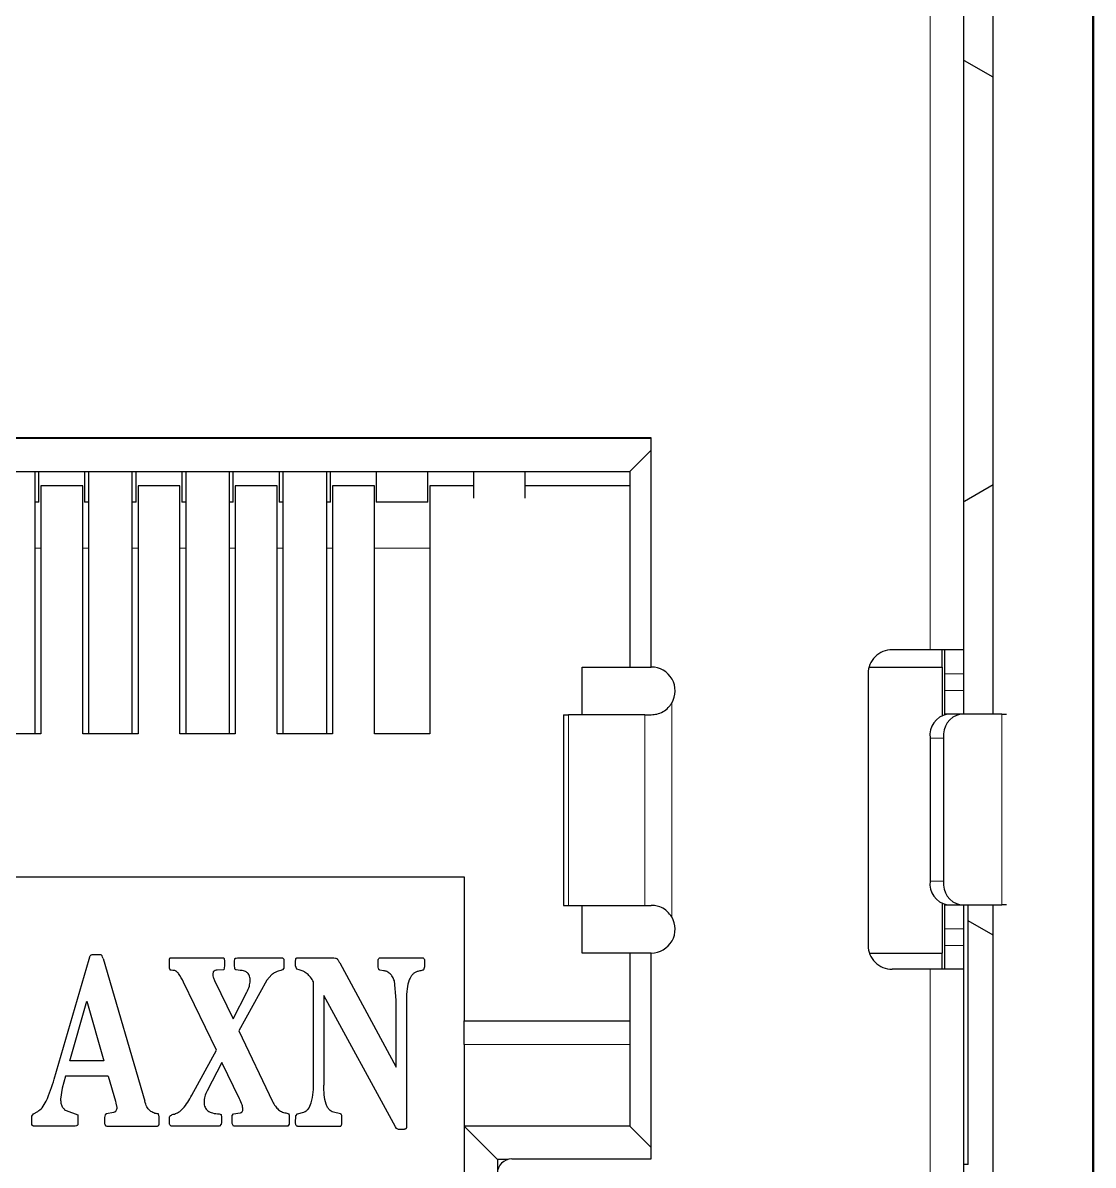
# Model space of a CAD drawing. Extents: x -260425 to 1294666, y -169889 to -2349.
# Drawn here: x 1001782.2 to 1001894.5, y -26584.3 to -26464.5 of the extents above; entities that cross this region are included whole.
import ezdxf

# ---------------------------------------------------------------- set-up
doc = ezdxf.new("R2010")
doc.units = 0
doc.header["$LTSCALE"] = 100
doc.layers.add('case', color=7, linetype='Continuous')
doc.layers.add('marking', color=7, linetype='Continuous')

# ---------------------------------------------------------------- blocks, each defined once
blk = doc.blocks.new('АТС')
at = {"layer": 'case', "lineweight": 25}
for points in [[(3427, -68.46), (3427, -68.46), (3427, 37.04), (3427, 37.04)], [(3423.9, 30.29), (3423.9, 30.29), (3423.9, -61.71), (3423.9, -61.71)], [(3424, 0.09), (3424, 0.09), (3423.9, 0.03), (3423.9, 0.03)], [(3427, -1.65), (3427, -1.65), (3424, 0.09), (3424, 0.09)], [(3391.15, -39.46), (3391.15, -39.46), (3285.35, -39.46), (3285.35, -39.46)], [(3286.6, -39.51), (3286.6, -39.51), (3391.15, -39.51), (3391.15, -39.51)], [(3391.15, -63.51), (3391.15, -63.51), (3391.15, -39.46), (3391.15, -39.46)], [(3391.15, -40.76), (3391.15, -40.76), (3388.9, -43.01), (3388.9, -43.01)], [(3290.1, -43.01), (3290.1, -43.01), (3388.9, -43.01), (3388.9, -43.01)], [(3326.5, -70.51), (3326.5, -70.51), (3326.5, -43.01), (3326.5, -43.01)], [(3326.9, -46.21), (3326.9, -46.21), (3326.9, -43.01), (3326.9, -43.01)], [(3331.7, -43.01), (3331.7, -43.01), (3331.7, -46.21), (3331.7, -46.21)], [(3332.1, -43.01), (3332.1, -43.01), (3332.1, -70.51), (3332.1, -70.51)], [(3336.7, -70.51), (3336.7, -70.51), (3336.7, -43.01), (3336.7, -43.01)], [(3337.1, -46.21), (3337.1, -46.21), (3337.1, -43.01), (3337.1, -43.01)], [(3341.9, -43.01), (3341.9, -43.01), (3341.9, -46.21), (3341.9, -46.21)], [(3342.3, -43.01), (3342.3, -43.01), (3342.3, -70.51), (3342.3, -70.51)], [(3346.9, -70.51), (3346.9, -70.51), (3346.9, -43.01), (3346.9, -43.01)], [(3347.3, -46.21), (3347.3, -46.21), (3347.3, -43.01), (3347.3, -43.01)], [(3352.1, -43.01), (3352.1, -43.01), (3352.1, -46.21), (3352.1, -46.21)], [(3352.5, -43.01), (3352.5, -43.01), (3352.5, -70.51), (3352.5, -70.51)], [(3357.1, -70.51), (3357.1, -70.51), (3357.1, -43.01), (3357.1, -43.01)], [(3357.5, -46.21), (3357.5, -46.21), (3357.5, -43.01), (3357.5, -43.01)], [(3362.3, -43.01), (3362.3, -43.01), (3362.3, -46.21), (3362.3, -46.21)], [(3367.7, -46.21), (3367.7, -46.21), (3367.7, -43.01), (3367.7, -43.01)], [(3372.5, -43.01), (3372.5, -43.01), (3372.5, -45.8), (3372.5, -45.8)], [(3377.9, -45.8), (3377.9, -45.8), (3377.9, -43.01), (3377.9, -43.01)], [(3388.9, -43.01), (3388.9, -43.01), (3388.9, -63.51), (3388.9, -63.51)], [(3327.1, -44.51), (3327.1, -44.51), (3327.1, -70.51), (3327.1, -70.51)], [(3331.5, -44.51), (3331.5, -44.51), (3327.1, -44.51), (3327.1, -44.51)], [(3331.5, -70.51), (3331.5, -70.51), (3331.5, -44.51), (3331.5, -44.51)], [(3337.3, -44.51), (3337.3, -44.51), (3337.3, -70.51), (3337.3, -70.51)], [(3341.7, -44.51), (3341.7, -44.51), (3337.3, -44.51), (3337.3, -44.51)], [(3341.7, -70.51), (3341.7, -70.51), (3341.7, -44.51), (3341.7, -44.51)], [(3347.5, -44.51), (3347.5, -44.51), (3347.5, -70.51), (3347.5, -70.51)], [(3351.9, -44.51), (3351.9, -44.51), (3347.5, -44.51), (3347.5, -44.51)], [(3351.9, -70.51), (3351.9, -70.51), (3351.9, -44.51), (3351.9, -44.51)], [(3357.7, -44.51), (3357.7, -44.51), (3357.7, -70.51), (3357.7, -70.51)], [(3362.1, -44.51), (3362.1, -44.51), (3357.7, -44.51), (3357.7, -44.51)], [(3362.1, -70.51), (3362.1, -70.51), (3362.1, -44.51), (3362.1, -44.51)], [(3367.9, -44.51), (3367.9, -44.51), (3367.9, -70.51), (3367.9, -70.51)], [(3372.3, -44.51), (3372.3, -44.51), (3367.9, -44.51), (3367.9, -44.51)], [(3372.5, -44.51), (3372.5, -44.51), (3372.3, -44.51), (3372.3, -44.51)], [(3388.9, -44.51), (3388.9, -44.51), (3377.9, -44.51), (3377.9, -44.51)], [(3424, -46.1), (3424, -46.1), (3427, -44.37), (3427, -44.37)], [(3326.9, -46.21), (3326.9, -46.21), (3326.5, -46.21), (3326.5, -46.21)], [(3332.1, -46.21), (3332.1, -46.21), (3331.7, -46.21), (3331.7, -46.21)], [(3337.1, -46.21), (3337.1, -46.21), (3336.7, -46.21), (3336.7, -46.21)], [(3342.3, -46.21), (3342.3, -46.21), (3341.9, -46.21), (3341.9, -46.21)], [(3347.3, -46.21), (3347.3, -46.21), (3346.9, -46.21), (3346.9, -46.21)], [(3352.5, -46.21), (3352.5, -46.21), (3352.1, -46.21), (3352.1, -46.21)], [(3357.5, -46.21), (3357.5, -46.21), (3357.1, -46.21), (3357.1, -46.21)], [(3367.7, -46.21), (3367.7, -46.21), (3362.3, -46.21), (3362.3, -46.21)], [(3423.9, -46.04), (3423.9, -46.04), (3424, -46.1), (3424, -46.1)], [(3420.4, -61.71), (3420.4, -61.71), (3416.4, -61.71), (3416.4, -61.71)], [(3423.9, -61.71), (3423.9, -61.71), (3420.4, -61.71), (3420.4, -61.71)], [(3421.65, -63.51), (3421.65, -63.51), (3421.65, -61.71), (3421.65, -61.71)], [(3421.9, -61.71), (3421.9, -61.71), (3421.9, -64.21), (3421.9, -64.21)], [(3423.9, -61.71), (3423.9, -61.71), (3423.9, -64.21), (3423.9, -64.21)], [(3383.9, -68.51), (3383.9, -68.51), (3383.9, -63.51), (3383.9, -63.51)], [(3383.9, -63.51), (3383.9, -63.51), (3388.9, -63.51), (3388.9, -63.51)], [(3388.9, -63.51), (3388.9, -63.51), (3391.15, -63.51), (3391.15, -63.51)], [(3414, -63.51), (3414, -63.51), (3421.65, -63.51), (3421.65, -63.51)], [(3421.65, -63.51), (3421.65, -63.51), (3421.65, -68.57), (3421.65, -68.57)], [(3413.9, -64.21), (3413.9, -64.21), (3413.9, -92.71), (3413.9, -92.71)], [(3421.9, -64.21), (3421.9, -64.21), (3421.9, -65.96), (3421.9, -65.96)], [(3423.9, -64.21), (3423.9, -64.21), (3423.9, -65.96), (3423.9, -65.96)], [(3421.9, -65.96), (3421.9, -65.96), (3421.9, -68.46), (3421.9, -68.46)], [(3423.9, -65.96), (3423.9, -65.96), (3423.9, -68.46), (3423.9, -68.46)], [(3381.94, -68.51), (3381.94, -68.51), (3381.94, -88.51), (3381.94, -88.51)], [(3381.94, -68.51), (3381.94, -68.51), (3382.46, -68.51), (3382.46, -68.51)], [(3382.46, -68.51), (3382.46, -68.51), (3382.47, -68.51), (3382.47, -68.51)], [(3390.46, -68.51), (3390.46, -68.51), (3382.47, -68.51), (3382.47, -68.51)], [(3390.46, -68.51), (3390.46, -68.51), (3391.15, -68.51), (3391.15, -68.51)], [(3422.17, -68.46), (3421.01, -68.69), (3420.24, -69.79), (3420.4, -70.96)], [(3423.58, -68.46), (3422.42, -68.69), (3421.65, -69.79), (3421.81, -70.96)], [(3422.17, -68.46), (3422.17, -68.46), (3421.9, -68.46), (3421.9, -68.46)], [(3421.9, -68.46), (3421.9, -68.46), (3421.9, -68.49), (3421.9, -68.49)], [(3423.58, -68.46), (3423.58, -68.46), (3422.17, -68.46), (3422.17, -68.46)], [(3427.91, -68.46), (3427.91, -68.46), (3423.58, -68.46), (3423.58, -68.46)], [(3427.91, -68.46), (3427.91, -68.46), (3428.4, -68.46), (3428.4, -68.46)], [(3327.1, -70.51), (3327.1, -70.51), (3321.3, -70.51), (3321.3, -70.51)], [(3337.3, -70.51), (3337.3, -70.51), (3331.5, -70.51), (3331.5, -70.51)], [(3347.5, -70.51), (3347.5, -70.51), (3341.7, -70.51), (3341.7, -70.51)], [(3357.7, -70.51), (3357.7, -70.51), (3351.9, -70.51), (3351.9, -70.51)], [(3367.9, -70.51), (3367.9, -70.51), (3362.1, -70.51), (3362.1, -70.51)], [(3420.4, -70.96), (3420.4, -70.96), (3420.4, -85.96), (3420.4, -85.96)], [(3421.81, -70.96), (3421.81, -70.96), (3421.81, -85.96), (3421.81, -85.96)], [(3307.5, -85.51), (3307.5, -85.51), (3371.5, -85.51), (3371.5, -85.51)], [(3371.5, -85.51), (3371.5, -85.51), (3371.5, -100.61), (3371.5, -100.61)], [(3420.4, -85.96), (3420.24, -87.13), (3421.01, -88.22), (3422.17, -88.46)], [(3421.81, -85.96), (3421.65, -87.13), (3422.42, -88.22), (3423.58, -88.46)], [(3381.94, -88.51), (3381.94, -88.51), (3382.47, -88.51), (3382.47, -88.51)], [(3382.47, -88.51), (3382.47, -88.51), (3390.46, -88.51), (3390.46, -88.51)], [(3383.9, -93.51), (3383.9, -93.51), (3383.9, -88.51), (3383.9, -88.51)], [(3390.46, -88.51), (3390.46, -88.51), (3391.15, -88.51), (3391.15, -88.51)], [(3421.65, -88.35), (3421.65, -88.35), (3421.65, -93.51), (3421.65, -93.51)], [(3421.9, -88.43), (3421.9, -88.43), (3421.9, -88.46), (3421.9, -88.46)], [(3421.9, -88.46), (3421.9, -88.46), (3422.17, -88.46), (3422.17, -88.46)], [(3421.9, -88.46), (3421.9, -88.46), (3421.9, -90.96), (3421.9, -90.96)], [(3422.17, -88.46), (3422.17, -88.46), (3423.58, -88.46), (3423.58, -88.46)], [(3423.58, -88.46), (3423.58, -88.46), (3427.91, -88.46), (3427.91, -88.46)], [(3423.9, -88.46), (3423.9, -88.46), (3423.9, -90.96), (3423.9, -90.96)], [(3424.4, -115.71), (3424.4, -115.71), (3424.4, -88.46), (3424.4, -88.46)], [(3427, -145.01), (3427, -145.01), (3427, -88.46), (3427, -88.46)], [(3428.4, -88.46), (3428.4, -88.46), (3427.91, -88.46), (3427.91, -88.46)], [(3421.9, -90.96), (3421.9, -90.96), (3421.9, -92.71), (3421.9, -92.71)], [(3423.9, -90.96), (3423.9, -90.96), (3423.9, -92.71), (3423.9, -92.71)], [(3427, -91.65), (3427, -91.65), (3424.4, -90.14), (3424.4, -90.14)], [(3421.9, -92.71), (3421.9, -92.71), (3421.9, -95.21), (3421.9, -95.21)], [(3423.9, -92.71), (3423.9, -92.71), (3423.9, -95.21), (3423.9, -95.21)], [(3328.52, -106.73), (3328.52, -106.73), (3332.17, -94.15), (3332.17, -94.15)], [(3332.17, -94.15), (3332.17, -94.15), (3332.24, -93.91), (3332.24, -93.91)], [(3332.53, -93.67), (3332.53, -93.67), (3333.27, -93.68), (3333.27, -93.68)], [(3333.27, -93.68), (3333.27, -93.68), (3333.42, -93.68), (3333.42, -93.68)], [(3333.63, -94.08), (3333.63, -94.08), (3338.01, -109.06), (3338.01, -109.06)], [(3340.59, -95.11), (3340.59, -95.11), (3340.59, -94.39), (3340.59, -94.39)], [(3340.72, -94.01), (3340.72, -94.01), (3346.05, -94.01), (3346.05, -94.01)], [(3346.33, -94.07), (3346.33, -94.07), (3346.39, -94.39), (3346.39, -94.39)], [(3346.39, -94.39), (3346.39, -94.39), (3346.39, -94.87), (3346.39, -94.87)], [(3347.44, -94.4), (3347.44, -94.4), (3347.45, -94.12), (3347.45, -94.12)], [(3347.44, -94.88), (3347.44, -94.88), (3347.44, -94.4), (3347.44, -94.4)], [(3347.89, -94.01), (3347.89, -94.01), (3352.47, -94.01), (3352.47, -94.01)], [(3352.47, -94.01), (3352.47, -94.01), (3352.6, -94.15), (3352.6, -94.15)], [(3352.6, -94.15), (3352.6, -94.15), (3352.61, -94.39), (3352.61, -94.39)], [(3352.61, -94.39), (3352.61, -94.39), (3352.61, -95.11), (3352.61, -95.11)], [(3353.83, -94.86), (3353.83, -94.86), (3353.83, -94.36), (3353.83, -94.36)], [(3354.01, -94.01), (3354.01, -94.01), (3357.69, -94.01), (3357.69, -94.01)], [(3358.46, -94.55), (3358.46, -94.55), (3364.38, -105.47), (3364.38, -105.47)], [(3362.49, -94.84), (3362.49, -94.84), (3362.49, -94.34), (3362.49, -94.34)], [(3362.74, -94.01), (3362.74, -94.01), (3367.11, -94.01), (3367.11, -94.01)], [(3367.35, -94.34), (3367.35, -94.34), (3367.35, -94.97), (3367.35, -94.97)], [(3388.9, -93.51), (3388.9, -93.51), (3383.9, -93.51), (3383.9, -93.51)], [(3388.9, -93.51), (3388.9, -93.51), (3388.9, -111.66), (3388.9, -111.66)], [(3391.15, -93.51), (3391.15, -93.51), (3388.9, -93.51), (3388.9, -93.51)], [(3391.15, -115.11), (3391.15, -115.11), (3391.15, -93.51), (3391.15, -93.51)], [(3414.03, -93.51), (3414.03, -93.51), (3421.65, -93.51), (3421.65, -93.51)], [(3421.65, -95.21), (3421.65, -95.21), (3421.65, -93.51), (3421.65, -93.51)], [(3340.66, -95.29), (3340.66, -95.29), (3340.59, -95.11), (3340.59, -95.11)], [(3346.29, -95.29), (3346.29, -95.29), (3345.59, -95.3), (3345.59, -95.3)], [(3346.39, -94.87), (3346.39, -94.87), (3346.29, -95.29), (3346.29, -95.29)], [(3348.01, -95.33), (3348.01, -95.33), (3347.59, -95.29), (3347.59, -95.29)], [(3351.34, -95.78), (3351.34, -95.78), (3350.81, -96.36), (3350.81, -96.36)], [(3352.61, -95.11), (3352.61, -95.11), (3352.45, -95.29), (3352.45, -95.29)], [(3353.95, -95.22), (3353.95, -95.22), (3353.83, -94.86), (3353.83, -94.86)], [(3354.2, -95.29), (3354.2, -95.29), (3353.95, -95.22), (3353.95, -95.22)], [(3363.06, -95.37), (3363.06, -95.37), (3362.66, -95.3), (3362.66, -95.3)], [(3367.35, -94.97), (3367.35, -94.97), (3367.24, -95.29), (3367.24, -95.29)], [(3420.4, -95.21), (3420.4, -95.21), (3416.4, -95.21), (3416.4, -95.21)], [(3423.9, -95.21), (3423.9, -95.21), (3420.4, -95.21), (3420.4, -95.21)], [(3423.9, -95.21), (3423.9, -95.21), (3423.9, -140.21), (3423.9, -140.21)], [(3345.53, -103.7), (3345.53, -103.7), (3342.08, -96.56), (3342.08, -96.56)], [(3345.34, -96.38), (3345.34, -96.38), (3347.28, -100.42), (3347.28, -100.42)], [(3350.81, -96.36), (3350.81, -96.36), (3347.89, -101.69), (3347.89, -101.69)], [(3355.72, -106.93), (3355.72, -106.93), (3355.72, -96.55), (3355.72, -96.55)], [(3364.38, -98.47), (3364.38, -98.47), (3364.2, -96.44), (3364.2, -96.44)], [(3347.28, -100.42), (3347.28, -100.42), (3348.71, -97.63), (3348.71, -97.63)], [(3364.31, -111.73), (3364.31, -111.73), (3356.8, -97.98), (3356.8, -97.98)], [(3356.8, -97.98), (3356.8, -97.98), (3356.8, -107.36), (3356.8, -107.36)], [(3330.15, -104.83), (3330.15, -104.83), (3331.93, -98.57), (3331.93, -98.57)], [(3331.93, -98.57), (3331.93, -98.57), (3333.7, -104.83), (3333.7, -104.83)], [(3364.38, -105.47), (3364.38, -105.47), (3364.38, -98.47), (3364.38, -98.47)], [(3365.46, -98.48), (3365.46, -98.48), (3365.46, -111.73), (3365.46, -111.73)], [(3371.5, -100.61), (3371.5, -100.61), (3388.9, -100.61), (3388.9, -100.61)], [(3347.89, -101.69), (3347.89, -101.69), (3351.42, -109.09), (3351.42, -109.09)], [(3342.96, -108.43), (3342.96, -108.43), (3345.53, -103.7), (3345.53, -103.7)], [(3371.5, -103.11), (3371.5, -103.11), (3371.5, -111.66), (3371.5, -111.66)], [(3333.7, -104.83), (3333.7, -104.83), (3330.15, -104.83), (3330.15, -104.83)], [(3346.11, -104.99), (3346.11, -104.99), (3344.55, -107.95), (3344.55, -107.95)], [(3347.94, -108.79), (3347.94, -108.79), (3346.11, -104.99), (3346.11, -104.99)], [(3329.7, -106.44), (3329.7, -106.44), (3329.36, -107.7), (3329.36, -107.7)], [(3334.17, -106.44), (3334.17, -106.44), (3329.7, -106.44), (3329.7, -106.44)], [(3334.17, -106.44), (3334.17, -106.44), (3334.94, -109.06), (3334.94, -109.06)], [(3329.36, -107.7), (3329.36, -107.7), (3329.17, -108.85), (3329.17, -108.85)], [(3326.34, -110.39), (3326.34, -110.39), (3326.79, -110.14), (3326.79, -110.14)], [(3329.75, -110.03), (3329.75, -110.03), (3330.97, -110.5), (3330.97, -110.5)], [(3334.94, -109.06), (3334.94, -109.06), (3334.99, -109.27), (3334.99, -109.27)], [(3334.99, -109.27), (3334.99, -109.27), (3335.07, -109.72), (3335.07, -109.72)], [(3354.02, -110.39), (3354.02, -110.39), (3354.7, -110.2), (3354.7, -110.2)], [(3358.54, -110.39), (3358.54, -110.39), (3357.8, -110.21), (3357.8, -110.21)], [(3326.16, -110.63), (3326.16, -110.63), (3326.34, -110.39), (3326.34, -110.39)], [(3326.16, -111.58), (3326.16, -111.58), (3326.16, -110.63), (3326.16, -110.63)], [(3330.97, -110.5), (3330.97, -110.5), (3330.98, -110.71), (3330.98, -110.71)], [(3330.98, -110.71), (3330.98, -110.71), (3330.98, -111.53), (3330.98, -111.53)], [(3333.8, -110.77), (3333.8, -110.77), (3333.79, -111.31), (3333.79, -111.31)], [(3333.87, -110.47), (3333.87, -110.47), (3333.8, -110.77), (3333.8, -110.77)], [(3334.01, -110.39), (3334.01, -110.39), (3333.87, -110.47), (3333.87, -110.47)], [(3334.72, -110.24), (3334.72, -110.24), (3334.01, -110.39), (3334.01, -110.39)], [(3339.53, -110.69), (3339.53, -110.69), (3339.45, -110.39), (3339.45, -110.39)], [(3339.53, -111.35), (3339.53, -111.35), (3339.53, -110.69), (3339.53, -110.69)], [(3340.59, -111.26), (3340.59, -111.26), (3340.59, -110.86), (3340.59, -110.86)], [(3345.82, -110.39), (3345.82, -110.39), (3346.03, -110.46), (3346.03, -110.46)], [(3346.03, -110.46), (3346.03, -110.46), (3346.05, -110.77), (3346.05, -110.77)], [(3346.05, -111.3), (3346.05, -111.3), (3346.04, -111.48), (3346.04, -111.48)], [(3346.05, -110.77), (3346.05, -110.77), (3346.05, -111.3), (3346.05, -111.3)], [(3347.17, -110.54), (3347.17, -110.54), (3347.31, -110.39), (3347.31, -110.39)], [(3347.17, -111.41), (3347.17, -111.41), (3347.17, -110.54), (3347.17, -110.54)], [(3347.33, -111.67), (3347.33, -111.67), (3347.17, -111.41), (3347.17, -111.41)], [(3347.31, -110.39), (3347.31, -110.39), (3348, -110.28), (3348, -110.28)], [(3352.93, -110.32), (3352.93, -110.32), (3353.11, -110.39), (3353.11, -110.39)], [(3353.17, -110.76), (3353.17, -110.76), (3353.17, -111.46), (3353.17, -111.46)], [(3353.83, -111.32), (3353.83, -111.32), (3353.84, -110.59), (3353.84, -110.59)], [(3353.84, -110.59), (3353.84, -110.59), (3354.02, -110.39), (3354.02, -110.39)], [(3358.69, -111.31), (3358.69, -111.31), (3358.69, -110.72), (3358.69, -110.72)], [(3326.33, -111.66), (3326.33, -111.66), (3326.16, -111.58), (3326.16, -111.58)], [(3326.52, -111.67), (3326.52, -111.67), (3326.33, -111.66), (3326.33, -111.66)], [(3330.57, -111.67), (3330.57, -111.67), (3326.52, -111.67), (3326.52, -111.67)], [(3334.1, -111.67), (3334.1, -111.67), (3339.27, -111.67), (3339.27, -111.67)], [(3345.86, -111.67), (3345.86, -111.67), (3340.8, -111.67), (3340.8, -111.67)], [(3346.04, -111.48), (3346.04, -111.48), (3345.86, -111.67), (3345.86, -111.67)], [(3353.02, -111.67), (3353.02, -111.67), (3347.33, -111.67), (3347.33, -111.67)], [(3353.17, -111.46), (3353.17, -111.46), (3353.02, -111.67), (3353.02, -111.67)], [(3354.04, -111.67), (3354.04, -111.67), (3358.49, -111.67), (3358.49, -111.67)], [(3364.43, -111.91), (3364.43, -111.91), (3364.31, -111.73), (3364.31, -111.73)], [(3364.64, -112.01), (3364.64, -112.01), (3364.43, -111.91), (3364.43, -111.91)], [(3365.21, -112.01), (3365.21, -112.01), (3364.64, -112.01), (3364.64, -112.01)], [(3375, -115.16), (3375, -115.16), (3371.5, -111.66), (3371.5, -111.66)], [(3388.9, -111.66), (3388.9, -111.66), (3371.5, -111.66), (3371.5, -111.66)], [(3371.5, -111.66), (3371.5, -111.66), (3371.5, -129.01), (3371.5, -129.01)], [(3391.15, -113.91), (3391.15, -113.91), (3388.9, -111.66), (3388.9, -111.66)], [(3375, -115.16), (3375, -115.16), (3375, -116.61), (3375, -116.61)], [(3376.12, -115.16), (3376.12, -115.16), (3375, -115.16), (3375, -115.16)], [(3376.5, -115.11), (3376.5, -115.11), (3391.15, -115.11), (3391.15, -115.11)], [(3424.4, -115.71), (3424.4, -115.71), (3423.9, -115.71), (3423.9, -115.71)]]:
    blk.add_open_spline(points, degree=3, dxfattribs=at)
at = {"layer": 'case', "lineweight": 18}
for points in [[(3420.4, 30.29), (3420.4, 30.29), (3420.4, -61.71), (3420.4, -61.71)], [(3327.1, -51.03), (3327.1, -51.03), (3326.5, -51.03), (3326.5, -51.03)], [(3332.1, -51.03), (3332.1, -51.03), (3331.5, -51.03), (3331.5, -51.03)], [(3337.3, -51.03), (3337.3, -51.03), (3336.7, -51.03), (3336.7, -51.03)], [(3342.3, -51.03), (3342.3, -51.03), (3341.7, -51.03), (3341.7, -51.03)], [(3347.5, -51.03), (3347.5, -51.03), (3346.9, -51.03), (3346.9, -51.03)], [(3352.5, -51.03), (3352.5, -51.03), (3351.9, -51.03), (3351.9, -51.03)], [(3357.7, -51.03), (3357.7, -51.03), (3357.1, -51.03), (3357.1, -51.03)], [(3367.9, -51.03), (3367.9, -51.03), (3362.1, -51.03), (3362.1, -51.03)], [(3421.9, -64.21), (3421.9, -64.21), (3423.9, -64.21), (3423.9, -64.21)], [(3423.9, -65.96), (3423.9, -65.96), (3421.9, -65.96), (3421.9, -65.96)], [(3393.3, -89.73), (3393.3, -89.73), (3393.3, -67.29), (3393.3, -67.29)], [(3382.47, -68.51), (3382.47, -68.51), (3382.47, -88.51), (3382.47, -88.51)], [(3390.46, -88.51), (3390.46, -88.51), (3390.46, -68.51), (3390.46, -68.51)], [(3427.91, -88.46), (3427.91, -88.46), (3427.91, -68.46), (3427.91, -68.46)], [(3420.4, -70.96), (3420.4, -70.96), (3421.81, -70.96), (3421.81, -70.96)], [(3421.81, -85.96), (3421.81, -85.96), (3420.4, -85.96), (3420.4, -85.96)], [(3423.9, -90.96), (3423.9, -90.96), (3421.9, -90.96), (3421.9, -90.96)], [(3423.9, -92.71), (3423.9, -92.71), (3421.9, -92.71), (3421.9, -92.71)], [(3420.4, -95.21), (3420.4, -95.21), (3420.4, -140.21), (3420.4, -140.21)], [(3388.9, -103.11), (3388.9, -103.11), (3371.5, -103.11), (3371.5, -103.11)]]:
    blk.add_open_spline(points, degree=3, dxfattribs=at)
at = {"layer": 'case', "lineweight": 25}
for points, knots in [([(3416.4, -61.71), (3415.74, -61.71), (3415.1, -61.97), (3414.63, -62.44), (3414.63, -62.44), (3414.16, -62.91), (3413.9, -63.54), (3413.9, -64.21)], [0, 0, 0, 0, 0.333333, 0.333333, 0.333333, 0.333333, 1, 1, 1, 1]), ([(3393.3, -67.29), (3393.76, -66.51), (3393.77, -65.55), (3393.32, -64.77), (3393.32, -64.77), (3392.88, -63.99), (3392.05, -63.51), (3391.15, -63.51)], [0, 0, 0, 0, 0.333333, 0.333333, 0.333333, 0.333333, 1, 1, 1, 1]), ([(3391.15, -68.51), (3391.34, -68.5), (3391.53, -68.49), (3391.74, -68.44), (3391.74, -68.44), (3391.94, -68.39), (3392.17, -68.3), (3392.38, -68.18), (3392.38, -68.18), (3392.58, -68.07), (3392.77, -67.93), (3392.93, -67.77), (3392.93, -67.77), (3393.06, -67.62), (3393.18, -67.45), (3393.3, -67.29)], [0, 0, 0, 0, 0.2, 0.2, 0.2, 0.2, 0.4, 0.4, 0.4, 0.4, 0.6, 0.6, 0.6, 0.6, 1, 1, 1, 1]), ([(3393.3, -89.73), (3393.15, -89.52), (3393, -89.32), (3392.82, -89.15), (3392.82, -89.15), (3392.64, -88.98), (3392.42, -88.84), (3392.2, -88.74), (3392.2, -88.74), (3392, -88.65), (3391.79, -88.58), (3391.61, -88.55), (3391.61, -88.55), (3391.45, -88.52), (3391.3, -88.51), (3391.15, -88.51)], [0, 0, 0, 0, 0.2, 0.2, 0.2, 0.2, 0.4, 0.4, 0.4, 0.4, 0.6, 0.6, 0.6, 0.6, 1, 1, 1, 1]), ([(3391.15, -93.51), (3392.05, -93.51), (3392.88, -93.02), (3393.32, -92.24), (3393.32, -92.24), (3393.77, -91.46), (3393.76, -90.5), (3393.3, -89.73)], [0, 0, 0, 0, 0.333333, 0.333333, 0.333333, 0.333333, 1, 1, 1, 1]), ([(3413.9, -92.71), (3413.9, -93.37), (3414.16, -94.01), (3414.63, -94.47), (3414.63, -94.47), (3415.1, -94.94), (3415.74, -95.21), (3416.4, -95.21)], [0, 0, 0, 0, 0.333333, 0.333333, 0.333333, 0.333333, 1, 1, 1, 1]), ([(3332.24, -93.91), (3332.25, -93.88), (3332.26, -93.84), (3332.28, -93.81), (3332.28, -93.81), (3332.3, -93.78), (3332.32, -93.75), (3332.35, -93.73), (3332.35, -93.73), (3332.37, -93.71), (3332.4, -93.7), (3332.43, -93.69), (3332.43, -93.69), (3332.46, -93.68), (3332.5, -93.67), (3332.53, -93.67)], [0, 0, 0, 0, 0.2, 0.2, 0.2, 0.2, 0.4, 0.4, 0.4, 0.4, 0.6, 0.6, 0.6, 0.6, 1, 1, 1, 1]), ([(3333.63, -94.08), (3333.6, -93.99), (3333.57, -93.9), (3333.53, -93.81), (3333.53, -93.81), (3333.51, -93.78), (3333.5, -93.75), (3333.48, -93.73), (3333.48, -93.73), (3333.46, -93.71), (3333.44, -93.7), (3333.42, -93.68)], [0, 0, 0, 0, 0.25, 0.25, 0.25, 0.25, 0.5, 0.5, 0.5, 0.5, 1, 1, 1, 1]), ([(3340.59, -94.39), (3340.59, -94.29), (3340.59, -94.2), (3340.62, -94.11), (3340.62, -94.11), (3340.62, -94.09), (3340.63, -94.08), (3340.64, -94.06), (3340.64, -94.06), (3340.64, -94.05), (3340.65, -94.04), (3340.66, -94.03), (3340.66, -94.03), (3340.67, -94.03), (3340.68, -94.02), (3340.69, -94.01), (3340.69, -94.01), (3340.69, -94.01), (3340.7, -94.01), (3340.7, -94.01), (3340.7, -94.01), (3340.71, -94.01), (3340.71, -94.01), (3340.72, -94.01)], [0, 0, 0, 0, 0.142857, 0.142857, 0.142857, 0.142857, 0.285714, 0.285714, 0.285714, 0.285714, 0.428571, 0.428571, 0.428571, 0.428571, 0.571429, 0.571429, 0.571429, 0.571429, 0.714286, 0.714286, 0.714286, 0.714286, 1, 1, 1, 1]), ([(3346.05, -94.01), (3346.11, -94.01), (3346.17, -94.01), (3346.23, -94.03), (3346.23, -94.03), (3346.25, -94.03), (3346.27, -94.03), (3346.29, -94.04), (3346.29, -94.04), (3346.3, -94.05), (3346.31, -94.06), (3346.33, -94.07)], [0, 0, 0, 0, 0.25, 0.25, 0.25, 0.25, 0.5, 0.5, 0.5, 0.5, 1, 1, 1, 1]), ([(3347.45, -94.12), (3347.46, -94.11), (3347.46, -94.1), (3347.47, -94.09), (3347.47, -94.09), (3347.47, -94.08), (3347.48, -94.08), (3347.49, -94.07), (3347.49, -94.07), (3347.52, -94.05), (3347.55, -94.04), (3347.58, -94.04), (3347.58, -94.04), (3347.68, -94.01), (3347.78, -94.01), (3347.89, -94.01)], [0, 0, 0, 0, 0.2, 0.2, 0.2, 0.2, 0.4, 0.4, 0.4, 0.4, 0.6, 0.6, 0.6, 0.6, 1, 1, 1, 1]), ([(3353.83, -94.36), (3353.83, -94.31), (3353.83, -94.26), (3353.84, -94.21), (3353.84, -94.21), (3353.84, -94.17), (3353.86, -94.13), (3353.87, -94.1), (3353.87, -94.1), (3353.88, -94.08), (3353.89, -94.07), (3353.9, -94.06), (3353.9, -94.06), (3353.91, -94.05), (3353.92, -94.04), (3353.93, -94.03), (3353.93, -94.03), (3353.94, -94.02), (3353.95, -94.02), (3353.97, -94.01), (3353.97, -94.01), (3353.98, -94.01), (3354, -94.01), (3354.01, -94.01)], [0, 0, 0, 0, 0.142857, 0.142857, 0.142857, 0.142857, 0.285714, 0.285714, 0.285714, 0.285714, 0.428571, 0.428571, 0.428571, 0.428571, 0.571429, 0.571429, 0.571429, 0.571429, 0.714286, 0.714286, 0.714286, 0.714286, 1, 1, 1, 1]), ([(3357.69, -94.01), (3357.8, -94.01), (3357.91, -94.02), (3358.01, -94.04), (3358.01, -94.04), (3358.05, -94.05), (3358.09, -94.06), (3358.12, -94.08), (3358.12, -94.08), (3358.15, -94.09), (3358.18, -94.11), (3358.2, -94.13)], [0, 0, 0, 0, 0.25, 0.25, 0.25, 0.25, 0.5, 0.5, 0.5, 0.5, 1, 1, 1, 1]), ([(3358.2, -94.13), (3358.22, -94.14), (3358.23, -94.16), (3358.24, -94.18), (3358.24, -94.18), (3358.26, -94.2), (3358.28, -94.23), (3358.29, -94.26), (3358.29, -94.26), (3358.35, -94.36), (3358.4, -94.45), (3358.46, -94.55)], [0, 0, 0, 0, 0.25, 0.25, 0.25, 0.25, 0.5, 0.5, 0.5, 0.5, 1, 1, 1, 1]), ([(3362.49, -94.34), (3362.49, -94.3), (3362.49, -94.25), (3362.5, -94.2), (3362.5, -94.2), (3362.51, -94.16), (3362.53, -94.13), (3362.55, -94.1), (3362.55, -94.1), (3362.56, -94.08), (3362.57, -94.07), (3362.59, -94.06), (3362.59, -94.06), (3362.6, -94.05), (3362.61, -94.04), (3362.63, -94.03), (3362.63, -94.03), (3362.65, -94.02), (3362.66, -94.02), (3362.68, -94.01), (3362.68, -94.01), (3362.7, -94.01), (3362.72, -94.01), (3362.74, -94.01)], [0, 0, 0, 0, 0.142857, 0.142857, 0.142857, 0.142857, 0.285714, 0.285714, 0.285714, 0.285714, 0.428571, 0.428571, 0.428571, 0.428571, 0.571429, 0.571429, 0.571429, 0.571429, 0.714286, 0.714286, 0.714286, 0.714286, 1, 1, 1, 1]), ([(3367.11, -94.01), (3367.13, -94.01), (3367.15, -94.01), (3367.16, -94.01), (3367.16, -94.01), (3367.18, -94.02), (3367.2, -94.02), (3367.21, -94.03), (3367.21, -94.03), (3367.23, -94.04), (3367.24, -94.05), (3367.26, -94.06), (3367.26, -94.06), (3367.27, -94.07), (3367.28, -94.08), (3367.29, -94.1), (3367.29, -94.1), (3367.31, -94.13), (3367.33, -94.16), (3367.34, -94.2), (3367.34, -94.2), (3367.35, -94.25), (3367.35, -94.3), (3367.35, -94.34)], [0, 0, 0, 0, 0.142857, 0.142857, 0.142857, 0.142857, 0.285714, 0.285714, 0.285714, 0.285714, 0.428571, 0.428571, 0.428571, 0.428571, 0.571429, 0.571429, 0.571429, 0.571429, 0.714286, 0.714286, 0.714286, 0.714286, 1, 1, 1, 1]), ([(3341.12, -95.35), (3341.01, -95.34), (3340.9, -95.33), (3340.79, -95.32), (3340.79, -95.32), (3340.76, -95.32), (3340.73, -95.32), (3340.7, -95.31), (3340.7, -95.31), (3340.69, -95.31), (3340.69, -95.3), (3340.68, -95.3), (3340.68, -95.3), (3340.67, -95.3), (3340.67, -95.3), (3340.67, -95.3), (3340.67, -95.3), (3340.67, -95.3), (3340.67, -95.29), (3340.66, -95.29)], [0, 0, 0, 0, 0.166667, 0.166667, 0.166667, 0.166667, 0.333333, 0.333333, 0.333333, 0.333333, 0.5, 0.5, 0.5, 0.5, 0.666667, 0.666667, 0.666667, 0.666667, 1, 1, 1, 1]), ([(3342.08, -96.56), (3341.92, -96.25), (3341.76, -95.94), (3341.55, -95.66), (3341.55, -95.66), (3341.48, -95.58), (3341.41, -95.5), (3341.32, -95.43), (3341.32, -95.43), (3341.29, -95.41), (3341.25, -95.39), (3341.22, -95.37), (3341.22, -95.37), (3341.18, -95.36), (3341.15, -95.35), (3341.12, -95.35)], [0, 0, 0, 0, 0.2, 0.2, 0.2, 0.2, 0.4, 0.4, 0.4, 0.4, 0.6, 0.6, 0.6, 0.6, 1, 1, 1, 1]), ([(3345.59, -95.3), (3345.53, -95.31), (3345.46, -95.32), (3345.4, -95.34), (3345.4, -95.34), (3345.37, -95.35), (3345.34, -95.36), (3345.32, -95.38), (3345.32, -95.38), (3345.3, -95.39), (3345.27, -95.41), (3345.26, -95.43), (3345.26, -95.43), (3345.24, -95.45), (3345.22, -95.47), (3345.2, -95.5), (3345.2, -95.5), (3345.19, -95.52), (3345.18, -95.55), (3345.17, -95.58), (3345.17, -95.58), (3345.15, -95.64), (3345.15, -95.71), (3345.14, -95.78)], [0, 0, 0, 0, 0.142857, 0.142857, 0.142857, 0.142857, 0.285714, 0.285714, 0.285714, 0.285714, 0.428571, 0.428571, 0.428571, 0.428571, 0.571429, 0.571429, 0.571429, 0.571429, 0.714286, 0.714286, 0.714286, 0.714286, 1, 1, 1, 1]), ([(3345.14, -95.78), (3345.15, -95.87), (3345.16, -95.96), (3345.19, -96.04), (3345.19, -96.04), (3345.22, -96.16), (3345.28, -96.27), (3345.34, -96.38)], [0, 0, 0, 0, 0.333333, 0.333333, 0.333333, 0.333333, 1, 1, 1, 1]), ([(3347.59, -95.29), (3347.57, -95.29), (3347.56, -95.29), (3347.55, -95.28), (3347.55, -95.28), (3347.54, -95.27), (3347.53, -95.26), (3347.52, -95.25), (3347.52, -95.25), (3347.5, -95.23), (3347.48, -95.2), (3347.47, -95.17), (3347.47, -95.17), (3347.44, -95.08), (3347.44, -94.98), (3347.44, -94.88)], [0, 0, 0, 0, 0.2, 0.2, 0.2, 0.2, 0.4, 0.4, 0.4, 0.4, 0.6, 0.6, 0.6, 0.6, 1, 1, 1, 1]), ([(3349.07, -96.42), (3349.06, -96.26), (3349.05, -96.1), (3349.01, -95.95), (3349.01, -95.95), (3348.98, -95.88), (3348.96, -95.82), (3348.92, -95.76), (3348.92, -95.76), (3348.89, -95.7), (3348.85, -95.65), (3348.8, -95.6), (3348.8, -95.6), (3348.76, -95.56), (3348.71, -95.52), (3348.65, -95.48), (3348.65, -95.48), (3348.6, -95.45), (3348.53, -95.42), (3348.47, -95.4), (3348.47, -95.4), (3348.32, -95.35), (3348.16, -95.34), (3348.01, -95.33)], [0, 0, 0, 0, 0.142857, 0.142857, 0.142857, 0.142857, 0.285714, 0.285714, 0.285714, 0.285714, 0.428571, 0.428571, 0.428571, 0.428571, 0.571429, 0.571429, 0.571429, 0.571429, 0.714286, 0.714286, 0.714286, 0.714286, 1, 1, 1, 1]), ([(3351.99, -95.42), (3351.89, -95.46), (3351.78, -95.49), (3351.69, -95.54), (3351.69, -95.54), (3351.56, -95.61), (3351.45, -95.7), (3351.34, -95.78)], [0, 0, 0, 0, 0.333333, 0.333333, 0.333333, 0.333333, 1, 1, 1, 1]), ([(3352.45, -95.29), (3352.39, -95.31), (3352.34, -95.33), (3352.28, -95.34), (3352.28, -95.34), (3352.19, -95.37), (3352.09, -95.4), (3351.99, -95.42)], [0, 0, 0, 0, 0.333333, 0.333333, 0.333333, 0.333333, 1, 1, 1, 1]), ([(3355.72, -96.55), (3355.62, -96.38), (3355.52, -96.22), (3355.4, -96.06), (3355.4, -96.06), (3355.3, -95.93), (3355.17, -95.8), (3355.04, -95.69), (3355.04, -95.69), (3354.92, -95.59), (3354.79, -95.5), (3354.64, -95.43), (3354.64, -95.43), (3354.5, -95.37), (3354.35, -95.33), (3354.2, -95.29)], [0, 0, 0, 0, 0.2, 0.2, 0.2, 0.2, 0.4, 0.4, 0.4, 0.4, 0.6, 0.6, 0.6, 0.6, 1, 1, 1, 1]), ([(3362.66, -95.3), (3362.64, -95.29), (3362.63, -95.29), (3362.61, -95.28), (3362.61, -95.28), (3362.6, -95.27), (3362.59, -95.26), (3362.58, -95.25), (3362.58, -95.25), (3362.56, -95.22), (3362.54, -95.18), (3362.53, -95.15), (3362.53, -95.15), (3362.49, -95.05), (3362.49, -94.94), (3362.49, -94.84)], [0, 0, 0, 0, 0.2, 0.2, 0.2, 0.2, 0.4, 0.4, 0.4, 0.4, 0.6, 0.6, 0.6, 0.6, 1, 1, 1, 1]), ([(3363.74, -95.68), (3363.64, -95.6), (3363.53, -95.51), (3363.42, -95.46), (3363.42, -95.46), (3363.31, -95.41), (3363.18, -95.39), (3363.06, -95.37)], [0, 0, 0, 0, 0.333333, 0.333333, 0.333333, 0.333333, 1, 1, 1, 1]), ([(3364.2, -96.44), (3364.14, -96.29), (3364.08, -96.14), (3364, -96), (3364, -96), (3363.93, -95.89), (3363.83, -95.78), (3363.74, -95.68)], [0, 0, 0, 0, 0.333333, 0.333333, 0.333333, 0.333333, 1, 1, 1, 1]), ([(3366.65, -95.44), (3366.56, -95.47), (3366.46, -95.5), (3366.37, -95.55), (3366.37, -95.55), (3366.28, -95.6), (3366.2, -95.66), (3366.13, -95.73), (3366.13, -95.73), (3366.05, -95.81), (3365.98, -95.9), (3365.93, -96), (3365.93, -96), (3365.86, -96.11), (3365.81, -96.22), (3365.76, -96.34), (3365.76, -96.34), (3365.64, -96.63), (3365.58, -96.94), (3365.54, -97.26), (3365.54, -97.26), (3365.48, -97.66), (3365.47, -98.07), (3365.46, -98.48)], [0, 0, 0, 0, 0.142857, 0.142857, 0.142857, 0.142857, 0.285714, 0.285714, 0.285714, 0.285714, 0.428571, 0.428571, 0.428571, 0.428571, 0.571429, 0.571429, 0.571429, 0.571429, 0.714286, 0.714286, 0.714286, 0.714286, 1, 1, 1, 1]), ([(3367.24, -95.29), (3367.23, -95.29), (3367.23, -95.3), (3367.22, -95.3), (3367.22, -95.3), (3367.17, -95.31), (3367.12, -95.33), (3367.07, -95.34), (3367.07, -95.34), (3366.93, -95.37), (3366.79, -95.4), (3366.65, -95.44)], [0, 0, 0, 0, 0.25, 0.25, 0.25, 0.25, 0.5, 0.5, 0.5, 0.5, 1, 1, 1, 1]), ([(3348.71, -97.63), (3348.82, -97.42), (3348.92, -97.21), (3348.98, -96.99), (3348.98, -96.99), (3349.03, -96.8), (3349.05, -96.61), (3349.07, -96.42)], [0, 0, 0, 0, 0.333333, 0.333333, 0.333333, 0.333333, 1, 1, 1, 1]), ([(3371.5, -103.11), (3371.5, -102.78), (3371.5, -102.45), (3371.5, -102.15), (3371.5, -102.15), (3371.5, -101.85), (3371.5, -101.57), (3371.5, -101.34), (3371.5, -101.34), (3371.5, -101.11), (3371.5, -100.91), (3371.5, -100.8), (3371.5, -100.8), (3371.5, -100.68), (3371.5, -100.64), (3371.5, -100.61)], [0, 0, 0, 0, 0.2, 0.2, 0.2, 0.2, 0.4, 0.4, 0.4, 0.4, 0.6, 0.6, 0.6, 0.6, 1, 1, 1, 1]), ([(3326.79, -110.14), (3326.94, -110.01), (3327.1, -109.88), (3327.23, -109.74), (3327.23, -109.74), (3327.41, -109.53), (3327.54, -109.29), (3327.66, -109.04), (3327.66, -109.04), (3328.02, -108.29), (3328.27, -107.51), (3328.52, -106.73)], [0, 0, 0, 0, 0.25, 0.25, 0.25, 0.25, 0.5, 0.5, 0.5, 0.5, 1, 1, 1, 1]), ([(3354.7, -110.2), (3354.78, -110.16), (3354.87, -110.13), (3354.94, -110.08), (3354.94, -110.08), (3355.02, -110.03), (3355.08, -109.96), (3355.14, -109.89), (3355.14, -109.89), (3355.29, -109.7), (3355.39, -109.47), (3355.46, -109.24), (3355.46, -109.24), (3355.7, -108.5), (3355.71, -107.72), (3355.72, -106.93)], [0, 0, 0, 0, 0.2, 0.2, 0.2, 0.2, 0.4, 0.4, 0.4, 0.4, 0.6, 0.6, 0.6, 0.6, 1, 1, 1, 1]), ([(3357.8, -110.21), (3357.72, -110.18), (3357.64, -110.15), (3357.57, -110.11), (3357.57, -110.11), (3357.49, -110.07), (3357.42, -110.01), (3357.36, -109.94), (3357.36, -109.94), (3357.29, -109.87), (3357.24, -109.79), (3357.19, -109.7), (3357.19, -109.7), (3357.13, -109.6), (3357.09, -109.49), (3357.05, -109.38), (3357.05, -109.38), (3356.82, -108.74), (3356.81, -108.05), (3356.8, -107.36)], [0, 0, 0, 0, 0.166667, 0.166667, 0.166667, 0.166667, 0.333333, 0.333333, 0.333333, 0.333333, 0.5, 0.5, 0.5, 0.5, 0.666667, 0.666667, 0.666667, 0.666667, 1, 1, 1, 1]), ([(3329.17, -108.85), (3329.18, -108.99), (3329.19, -109.13), (3329.22, -109.26), (3329.22, -109.26), (3329.25, -109.39), (3329.31, -109.51), (3329.36, -109.63)], [0, 0, 0, 0, 0.333333, 0.333333, 0.333333, 0.333333, 1, 1, 1, 1]), ([(3341.12, -110.4), (3341.27, -110.34), (3341.42, -110.29), (3341.56, -110.21), (3341.56, -110.21), (3341.73, -110.12), (3341.87, -109.97), (3342.01, -109.83), (3342.01, -109.83), (3342.39, -109.4), (3342.67, -108.92), (3342.96, -108.43)], [0, 0, 0, 0, 0.25, 0.25, 0.25, 0.25, 0.5, 0.5, 0.5, 0.5, 1, 1, 1, 1]), ([(3344.55, -107.95), (3344.45, -108.15), (3344.36, -108.35), (3344.31, -108.57), (3344.31, -108.57), (3344.26, -108.76), (3344.24, -108.97), (3344.23, -109.18)], [0, 0, 0, 0, 0.333333, 0.333333, 0.333333, 0.333333, 1, 1, 1, 1]), ([(3348.31, -109.88), (3348.28, -109.74), (3348.26, -109.59), (3348.22, -109.45), (3348.22, -109.45), (3348.15, -109.22), (3348.04, -109.01), (3347.94, -108.79)], [0, 0, 0, 0, 0.333333, 0.333333, 0.333333, 0.333333, 1, 1, 1, 1]), ([(3329.36, -109.63), (3329.42, -109.72), (3329.48, -109.82), (3329.56, -109.9), (3329.56, -109.9), (3329.59, -109.93), (3329.62, -109.96), (3329.65, -109.98), (3329.65, -109.98), (3329.68, -110), (3329.72, -110.02), (3329.75, -110.03)], [0, 0, 0, 0, 0.25, 0.25, 0.25, 0.25, 0.5, 0.5, 0.5, 0.5, 1, 1, 1, 1]), ([(3335.07, -109.72), (3335.07, -109.79), (3335.06, -109.86), (3335.05, -109.92), (3335.05, -109.92), (3335.03, -109.98), (3335.01, -110.03), (3334.98, -110.08), (3334.98, -110.08), (3334.97, -110.1), (3334.95, -110.12), (3334.93, -110.14), (3334.93, -110.14), (3334.91, -110.16), (3334.89, -110.17), (3334.87, -110.19), (3334.87, -110.19), (3334.83, -110.21), (3334.77, -110.23), (3334.72, -110.24)], [0, 0, 0, 0, 0.166667, 0.166667, 0.166667, 0.166667, 0.333333, 0.333333, 0.333333, 0.333333, 0.5, 0.5, 0.5, 0.5, 0.666667, 0.666667, 0.666667, 0.666667, 1, 1, 1, 1]), ([(3339.45, -110.39), (3339.28, -110.37), (3339.11, -110.35), (3338.95, -110.29), (3338.95, -110.29), (3338.8, -110.24), (3338.66, -110.15), (3338.55, -110.04), (3338.55, -110.04), (3338.42, -109.92), (3338.32, -109.78), (3338.24, -109.63), (3338.24, -109.63), (3338.14, -109.45), (3338.08, -109.25), (3338.01, -109.06)], [0, 0, 0, 0, 0.2, 0.2, 0.2, 0.2, 0.4, 0.4, 0.4, 0.4, 0.6, 0.6, 0.6, 0.6, 1, 1, 1, 1]), ([(3344.23, -109.18), (3344.23, -109.27), (3344.23, -109.36), (3344.25, -109.44), (3344.25, -109.44), (3344.27, -109.52), (3344.29, -109.6), (3344.33, -109.68), (3344.33, -109.68), (3344.36, -109.75), (3344.4, -109.82), (3344.45, -109.88), (3344.45, -109.88), (3344.5, -109.94), (3344.56, -110), (3344.62, -110.05), (3344.62, -110.05), (3344.77, -110.16), (3344.94, -110.24), (3345.12, -110.29), (3345.12, -110.29), (3345.35, -110.35), (3345.59, -110.37), (3345.82, -110.39)], [0, 0, 0, 0, 0.142857, 0.142857, 0.142857, 0.142857, 0.285714, 0.285714, 0.285714, 0.285714, 0.428571, 0.428571, 0.428571, 0.428571, 0.571429, 0.571429, 0.571429, 0.571429, 0.714286, 0.714286, 0.714286, 0.714286, 1, 1, 1, 1]), ([(3348, -110.28), (3348.04, -110.27), (3348.09, -110.26), (3348.13, -110.24), (3348.13, -110.24), (3348.15, -110.23), (3348.17, -110.22), (3348.18, -110.2), (3348.18, -110.2), (3348.2, -110.19), (3348.22, -110.18), (3348.23, -110.16), (3348.23, -110.16), (3348.26, -110.13), (3348.28, -110.09), (3348.29, -110.04), (3348.29, -110.04), (3348.3, -109.99), (3348.31, -109.94), (3348.31, -109.88)], [0, 0, 0, 0, 0.166667, 0.166667, 0.166667, 0.166667, 0.333333, 0.333333, 0.333333, 0.333333, 0.5, 0.5, 0.5, 0.5, 0.666667, 0.666667, 0.666667, 0.666667, 1, 1, 1, 1]), ([(3351.42, -109.09), (3351.51, -109.26), (3351.6, -109.43), (3351.71, -109.58), (3351.71, -109.58), (3351.81, -109.72), (3351.92, -109.84), (3352.05, -109.95), (3352.05, -109.95), (3352.18, -110.05), (3352.31, -110.13), (3352.46, -110.19), (3352.46, -110.19), (3352.61, -110.25), (3352.77, -110.28), (3352.93, -110.32)], [0, 0, 0, 0, 0.2, 0.2, 0.2, 0.2, 0.4, 0.4, 0.4, 0.4, 0.6, 0.6, 0.6, 0.6, 1, 1, 1, 1]), ([(3333.79, -111.31), (3333.8, -111.37), (3333.8, -111.42), (3333.81, -111.48), (3333.81, -111.48), (3333.82, -111.5), (3333.83, -111.52), (3333.84, -111.54), (3333.84, -111.54), (3333.85, -111.56), (3333.86, -111.57), (3333.87, -111.59), (3333.87, -111.59), (3333.88, -111.6), (3333.9, -111.61), (3333.91, -111.63), (3333.91, -111.63), (3333.93, -111.64), (3333.95, -111.65), (3333.97, -111.65), (3333.97, -111.65), (3334.01, -111.67), (3334.06, -111.67), (3334.1, -111.67)], [0, 0, 0, 0, 0.142857, 0.142857, 0.142857, 0.142857, 0.285714, 0.285714, 0.285714, 0.285714, 0.428571, 0.428571, 0.428571, 0.428571, 0.571429, 0.571429, 0.571429, 0.571429, 0.714286, 0.714286, 0.714286, 0.714286, 1, 1, 1, 1]), ([(3339.27, -111.67), (3339.31, -111.67), (3339.35, -111.67), (3339.38, -111.65), (3339.38, -111.65), (3339.4, -111.65), (3339.41, -111.64), (3339.43, -111.63), (3339.43, -111.63), (3339.44, -111.62), (3339.45, -111.6), (3339.46, -111.59), (3339.46, -111.59), (3339.48, -111.58), (3339.48, -111.56), (3339.49, -111.55), (3339.49, -111.55), (3339.5, -111.53), (3339.51, -111.51), (3339.51, -111.49), (3339.51, -111.49), (3339.53, -111.44), (3339.53, -111.4), (3339.53, -111.35)], [0, 0, 0, 0, 0.142857, 0.142857, 0.142857, 0.142857, 0.285714, 0.285714, 0.285714, 0.285714, 0.428571, 0.428571, 0.428571, 0.428571, 0.571429, 0.571429, 0.571429, 0.571429, 0.714286, 0.714286, 0.714286, 0.714286, 1, 1, 1, 1]), ([(3340.59, -110.86), (3340.59, -110.83), (3340.59, -110.8), (3340.6, -110.77), (3340.6, -110.77), (3340.6, -110.74), (3340.61, -110.72), (3340.62, -110.69), (3340.62, -110.69), (3340.63, -110.67), (3340.65, -110.64), (3340.66, -110.62), (3340.66, -110.62), (3340.68, -110.6), (3340.7, -110.58), (3340.72, -110.56), (3340.72, -110.56), (3340.77, -110.52), (3340.83, -110.49), (3340.89, -110.46), (3340.89, -110.46), (3340.96, -110.43), (3341.04, -110.41), (3341.12, -110.4)], [0, 0, 0, 0, 0.142857, 0.142857, 0.142857, 0.142857, 0.285714, 0.285714, 0.285714, 0.285714, 0.428571, 0.428571, 0.428571, 0.428571, 0.571429, 0.571429, 0.571429, 0.571429, 0.714286, 0.714286, 0.714286, 0.714286, 1, 1, 1, 1]), ([(3340.8, -111.67), (3340.78, -111.67), (3340.77, -111.66), (3340.75, -111.65), (3340.75, -111.65), (3340.73, -111.64), (3340.72, -111.63), (3340.71, -111.62), (3340.71, -111.62), (3340.68, -111.59), (3340.66, -111.56), (3340.64, -111.53), (3340.64, -111.53), (3340.62, -111.49), (3340.61, -111.45), (3340.6, -111.41), (3340.6, -111.41), (3340.59, -111.36), (3340.59, -111.31), (3340.59, -111.26)], [0, 0, 0, 0, 0.166667, 0.166667, 0.166667, 0.166667, 0.333333, 0.333333, 0.333333, 0.333333, 0.5, 0.5, 0.5, 0.5, 0.666667, 0.666667, 0.666667, 0.666667, 1, 1, 1, 1]), ([(3353.11, -110.39), (3353.12, -110.41), (3353.12, -110.42), (3353.13, -110.44), (3353.13, -110.44), (3353.14, -110.47), (3353.15, -110.49), (3353.15, -110.52), (3353.15, -110.52), (3353.17, -110.6), (3353.17, -110.68), (3353.17, -110.76)], [0, 0, 0, 0, 0.25, 0.25, 0.25, 0.25, 0.5, 0.5, 0.5, 0.5, 1, 1, 1, 1]), ([(3354.04, -111.67), (3354.02, -111.67), (3354, -111.67), (3353.99, -111.67), (3353.99, -111.67), (3353.97, -111.66), (3353.96, -111.66), (3353.94, -111.65), (3353.94, -111.65), (3353.93, -111.64), (3353.92, -111.64), (3353.91, -111.63), (3353.91, -111.63), (3353.9, -111.61), (3353.89, -111.6), (3353.88, -111.59), (3353.88, -111.59), (3353.86, -111.56), (3353.85, -111.52), (3353.84, -111.48), (3353.84, -111.48), (3353.83, -111.43), (3353.83, -111.38), (3353.83, -111.32)], [0, 0, 0, 0, 0.142857, 0.142857, 0.142857, 0.142857, 0.285714, 0.285714, 0.285714, 0.285714, 0.428571, 0.428571, 0.428571, 0.428571, 0.571429, 0.571429, 0.571429, 0.571429, 0.714286, 0.714286, 0.714286, 0.714286, 1, 1, 1, 1]), ([(3358.49, -111.67), (3358.51, -111.67), (3358.52, -111.67), (3358.54, -111.67), (3358.54, -111.67), (3358.55, -111.66), (3358.57, -111.66), (3358.58, -111.65), (3358.58, -111.65), (3358.59, -111.64), (3358.6, -111.63), (3358.61, -111.62), (3358.61, -111.62), (3358.62, -111.61), (3358.63, -111.6), (3358.64, -111.58), (3358.64, -111.58), (3358.66, -111.55), (3358.67, -111.51), (3358.68, -111.47), (3358.68, -111.47), (3358.69, -111.42), (3358.69, -111.37), (3358.69, -111.31)], [0, 0, 0, 0, 0.142857, 0.142857, 0.142857, 0.142857, 0.285714, 0.285714, 0.285714, 0.285714, 0.428571, 0.428571, 0.428571, 0.428571, 0.571429, 0.571429, 0.571429, 0.571429, 0.714286, 0.714286, 0.714286, 0.714286, 1, 1, 1, 1]), ([(3358.69, -110.72), (3358.69, -110.68), (3358.69, -110.64), (3358.68, -110.59), (3358.68, -110.59), (3358.68, -110.56), (3358.67, -110.53), (3358.65, -110.49), (3358.65, -110.49), (3358.65, -110.48), (3358.64, -110.47), (3358.63, -110.45), (3358.63, -110.45), (3358.62, -110.44), (3358.62, -110.43), (3358.61, -110.42), (3358.61, -110.42), (3358.6, -110.42), (3358.59, -110.41), (3358.58, -110.4), (3358.58, -110.4), (3358.56, -110.4), (3358.55, -110.39), (3358.54, -110.39)], [0, 0, 0, 0, 0.142857, 0.142857, 0.142857, 0.142857, 0.285714, 0.285714, 0.285714, 0.285714, 0.428571, 0.428571, 0.428571, 0.428571, 0.571429, 0.571429, 0.571429, 0.571429, 0.714286, 0.714286, 0.714286, 0.714286, 1, 1, 1, 1]), ([(3330.98, -111.53), (3330.97, -111.54), (3330.97, -111.55), (3330.96, -111.56), (3330.96, -111.56), (3330.95, -111.57), (3330.94, -111.58), (3330.93, -111.59), (3330.93, -111.59), (3330.91, -111.61), (3330.88, -111.63), (3330.85, -111.64), (3330.85, -111.64), (3330.76, -111.67), (3330.66, -111.67), (3330.57, -111.67)], [0, 0, 0, 0, 0.2, 0.2, 0.2, 0.2, 0.4, 0.4, 0.4, 0.4, 0.6, 0.6, 0.6, 0.6, 1, 1, 1, 1]), ([(3365.46, -111.73), (3365.46, -111.77), (3365.46, -111.81), (3365.45, -111.85), (3365.45, -111.85), (3365.44, -111.87), (3365.43, -111.88), (3365.43, -111.9), (3365.43, -111.9), (3365.42, -111.91), (3365.41, -111.93), (3365.4, -111.94), (3365.4, -111.94), (3365.39, -111.95), (3365.38, -111.96), (3365.36, -111.97), (3365.36, -111.97), (3365.35, -111.98), (3365.34, -111.99), (3365.32, -111.99), (3365.32, -111.99), (3365.28, -112), (3365.25, -112.01), (3365.21, -112.01)], [0, 0, 0, 0, 0.142857, 0.142857, 0.142857, 0.142857, 0.285714, 0.285714, 0.285714, 0.285714, 0.428571, 0.428571, 0.428571, 0.428571, 0.571429, 0.571429, 0.571429, 0.571429, 0.714286, 0.714286, 0.714286, 0.714286, 1, 1, 1, 1]), ([(3376.5, -115.11), (3376.1, -115.11), (3375.72, -115.27), (3375.44, -115.55), (3375.44, -115.55), (3375.16, -115.83), (3375, -116.21), (3375, -116.61)], [0, 0, 0, 0, 0.333333, 0.333333, 0.333333, 0.333333, 1, 1, 1, 1])]:
    blk.add_open_spline(points, degree=3, knots=knots, dxfattribs=at)
at = {"layer": 'marking', "lineweight": 50}
blk.add_open_spline([(3359.5, 134.97), (3359.5, 134.97), (3422.5, 134.97), (3422.5, 134.97), (3422.5, 134.97), (3430.75, 134.97), (3437.5, 128.2), (3437.5, 119.97), (3437.5, 119.97), (3437.5, 119.97), (3437.5, -150.03), (3437.5, -150.03), (3437.5, -150.03), (3437.5, -158.27), (3430.74, -165.03), (3422.5, -165.03), (3422.5, -165.03), (3422.5, -165.03), (3359.5, -165.03), (3359.5, -165.03)], degree=3, knots=[0, 0, 0, 0, 0.166667, 0.166667, 0.166667, 0.166667, 0.333333, 0.333333, 0.333333, 0.333333, 0.5, 0.5, 0.5, 0.5, 0.666667, 0.666667, 0.666667, 0.666667, 1, 1, 1, 1], dxfattribs=at)

msp = doc.modelspace()

# ---------------------------------------------------------------- block references
msp.add_blockref('АТС', (998457.03, -26468.52))

doc.saveas('drawing.dxf')
